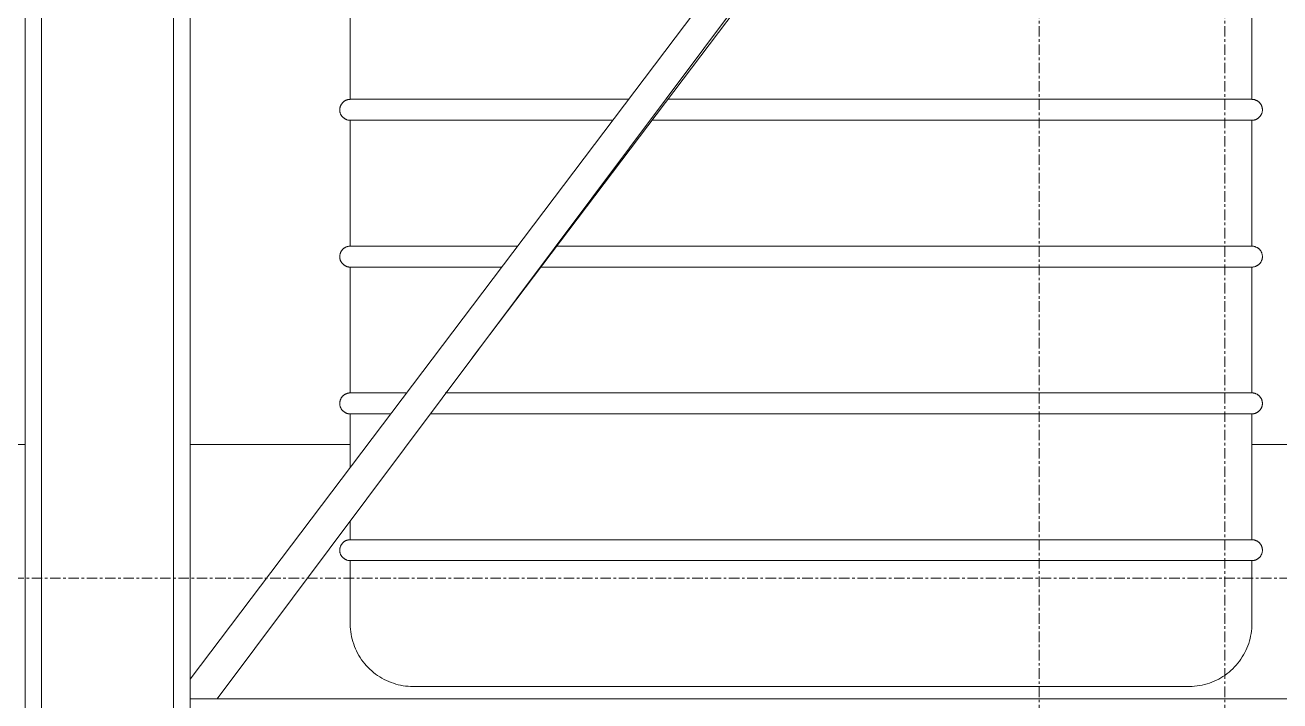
# Model space of a CAD drawing. Header units: inches. Extents: x 22 to 382261, y 22 to 371281.
# Drawn here: x 220636 to 222156, y 143557 to 144375 of the extents above; entities that cross this region are included whole.
import ezdxf

# ---------------------------------------------------------------- set-up
doc = ezdxf.new("R2010")
doc.units = ezdxf.units.IN
doc.header["$MEASUREMENT"] = 0
doc.linetypes.add('Grid Line 1_2_', pattern=[22.225, 12.7, -3.175, 3.175, -3.175])
for name, color, linetype, lineweight in [('A-FLOR-LEVL', 51, 'Continuous', 9), ('A-ROOF', 132, 'Continuous', 9), ('P-PIPE', 3, 'Continuous', 9), ('S-GRID', 1, 'Continuous', 9)]:
    doc.layers.add(name, color=color, linetype=linetype, lineweight=lineweight)

# ---------------------------------------------------------------- blocks, each defined once
blk = doc.blocks.new('Roofs 1 - Roofs 1-397225-Right Side Elevation')
at = {"layer": 'A-ROOF'}
for p, q in [((112.8, 3612.1), (-14665.4, 3612.1)), ((506.7, 3612.1), (312.8, 3612.1)), ((1666.7, 3612.1), (1598.9, 3612.1))]:
    blk.add_line(p, q, dxfattribs=at)
blk = doc.blocks.new('96M_High_Galvanize_Water_Tank_Frame_22788 - 96M_High_Galvanize_Water_Tank_Frame_22788-498790-Right Side Elevation')
at = {"layer": 'P-PIPE'}
for p, q in [((112.8, 265), (112.8, 6720)), ((132.8, 265), (132.8, 6720)), ((292.8, 265), (292.8, 6720)), ((312.8, 265), (312.8, 6720)), ((2799.5, 6615), (312.8, 3327.9)), ((345.7, 3303.9), (2812.8, 6602.7)), ((654.6, 3716.8), (2812.8, 6569.9)), ((506.7, 4182.5), (506.7, 4030.1)), ((1598.9, 4030.1), (1598.9, 4182.5)), ((843.8, 4030.1), (506.7, 4030.1)), ((1598.9, 4030.1), (891.1, 4030.1)), ((506.7, 4004.7), (506.7, 3852.3)), ((824.2, 4004.7), (506.7, 4004.7)), ((1598.9, 4004.7), (872, 4004.7)), ((1598.9, 3852.3), (1598.9, 4004.7)), ((709.4, 3852.3), (506.7, 3852.3)), ((1598.9, 3852.3), (756.3, 3852.3)), ((506.7, 3826.9), (506.7, 3674.5)), ((689.4, 3826.9), (506.7, 3826.9)), ((1598.9, 3826.9), (737, 3826.9)), ((1598.9, 3674.5), (1598.9, 3826.9)), ((573.8, 3674.5), (506.7, 3674.5)), ((1598.9, 3674.5), (621.7, 3674.5)), ((506.7, 3649.1), (506.7, 3584.2)), ((555, 3649.1), (506.7, 3649.1)), ((1598.9, 3649.1), (603.7, 3649.1)), ((1598.9, 3496.7), (1598.9, 3649.1)), ((506.7, 3519.2), (506.7, 3496.7)), ((1598.9, 3496.7), (506.7, 3496.7)), ((506.7, 3471.3), (506.7, 3395.1)), ((1598.9, 3471.3), (506.7, 3471.3)), ((1598.9, 3395.1), (1598.9, 3471.3)), ((312.8, 3303.9), (345.7, 3303.9)), ((2812.8, 3303.9), (345.7, 3303.9)), ((2812.8, 3303.9), (345.7, 3303.9))]:
    blk.add_line(p, q, dxfattribs=at)
at = {"layer": 'P-PIPE', "flags": 128}
for points in [[(506.7, 4004.7), (506.2, 4004.7), (505.7, 4004.7), (505.2, 4004.7), (504.7, 4004.8), (504.2, 4004.9), (503.7, 4005), (503.2, 4005.1), (502.7, 4005.3), (502.3, 4005.5), (501.8, 4005.7), (501.3, 4005.9), (500.9, 4006.1), (500.4, 4006.3), (500, 4006.6), (499.6, 4006.9), (499.2, 4007.2), (498.8, 4007.5), (498.4, 4007.8), (498, 4008.1), (497.6, 4008.5), (497.3, 4008.9), (497, 4009.3), (496.6, 4009.7), (496.3, 4010.1), (496.1, 4010.5), (495.8, 4010.9), (495.5, 4011.4), (495.3, 4011.8), (495.1, 4012.3), (494.9, 4012.7), (494.7, 4013.2), (494.6, 4013.7), (494.4, 4014.2), (494.3, 4014.7), (494.2, 4015.2), (494.1, 4015.7), (494.1, 4016.2), (494.1, 4016.7), (494, 4017.2), (494, 4017.7), (494.1, 4018.2), (494.1, 4018.7), (494.2, 4019.2), (494.3, 4019.7), (494.4, 4020.2), (494.5, 4020.7), (494.6, 4021.2), (494.8, 4021.7), (495, 4022.2), (495.2, 4022.6), (495.4, 4023.1), (495.6, 4023.5), (495.9, 4024), (496.2, 4024.4), (496.5, 4024.8), (496.8, 4025.2), (497.1, 4025.6), (497.4, 4026), (497.8, 4026.4), (498.2, 4026.7), (498.5, 4027.1), (498.9, 4027.4), (499.3, 4027.7), (499.8, 4028), (500.2, 4028.2), (500.6, 4028.5), (501.1, 4028.7), (501.5, 4028.9), (502, 4029.1), (502.5, 4029.3), (503, 4029.5), (503.5, 4029.6), (503.9, 4029.7), (504.4, 4029.8), (504.9, 4029.9), (505.5, 4030), (506, 4030), (506.5, 4030), (506.7, 4030.1)], [(506.7, 4030.1), (507.2, 4030.1), (508.5, 4030.1), (510.7, 4030.1)], [(844, 4030.1), (825.6, 4030.1), (805.9, 4030.1), (786.6, 4030.1), (767.8, 4030.1), (749.4, 4030.1), (731.5, 4030.1), (714.1, 4030.1), (697.2, 4030.1), (680.9, 4030.1), (665.2, 4030.1), (650.1, 4030.1), (635.7, 4030.1), (622, 4030.1), (608.9, 4030.1), (596.5, 4030.1), (584.9, 4030.1), (574, 4030.1), (563.9, 4030.1), (554.6, 4030.1), (546, 4030.1), (538.3, 4030.1), (531.4, 4030.1), (525.3, 4030.1), (520.1, 4030.1), (515.7, 4030.1), (512.2, 4030.1), (509.6, 4030.1), (507.8, 4030.1), (506.9, 4030.1), (506.7, 4030.1)], [(1598.9, 4030.1), (1598.5, 4030.1), (1597.2, 4030.1), (1595, 4030.1), (1592, 4030.1), (1588.1, 4030.1), (1583.3, 4030.1), (1577.7, 4030.1), (1571.2, 4030.1), (1563.9, 4030.1), (1555.8, 4030.1), (1546.9, 4030.1), (1537.2, 4030.1), (1526.8, 4030.1), (1515.5, 4030.1), (1503.6, 4030.1), (1490.9, 4030.1), (1477.5, 4030.1), (1463.4, 4030.1), (1448.7, 4030.1), (1433.3, 4030.1), (1417.3, 4030.1), (1400.8, 4030.1), (1383.7, 4030.1), (1366, 4030.1), (1347.9, 4030.1), (1329.3, 4030.1), (1310.2, 4030.1), (1290.8, 4030.1), (1270.9, 4030.1), (1250.7, 4030.1), (1230.2, 4030.1), (1209.4, 4030.1), (1188.4, 4030.1), (1167.1, 4030.1), (1145.7, 4030.1), (1124.1, 4030.1), (1102.4, 4030.1), (1080.6, 4030.1), (1058.7, 4030.1), (1036.9, 4030.1), (1015.1, 4030.1), (993.3, 4030.1), (971.7, 4030.1), (950.1, 4030.1), (928.8, 4030.1), (907.6, 4030.1), (891.5, 4030.1)], [(1593.5, 4030.1), (1596.1, 4030.1), (1597.9, 4030.1), (1598.8, 4030.1), (1598.9, 4030.1)], [(1598.9, 4030.1), (1599.4, 4030), (1600, 4030), (1600.5, 4030), (1601, 4029.9), (1601.5, 4029.8), (1602, 4029.7), (1602.4, 4029.6), (1602.9, 4029.4), (1603.4, 4029.2), (1603.9, 4029), (1604.3, 4028.8), (1604.8, 4028.6), (1605.2, 4028.4), (1605.7, 4028.1), (1606.1, 4027.8), (1606.5, 4027.5), (1606.9, 4027.2), (1607.3, 4026.9), (1607.7, 4026.6), (1608, 4026.2), (1608.4, 4025.8), (1608.7, 4025.4), (1609, 4025), (1609.3, 4024.6), (1609.6, 4024.2), (1609.9, 4023.8), (1610.1, 4023.3), (1610.4, 4022.9), (1610.6, 4022.4), (1610.8, 4022), (1610.9, 4021.5), (1611.1, 4021), (1611.2, 4020.5), (1611.4, 4020), (1611.5, 4019.5), (1611.5, 4019), (1611.6, 4018.5), (1611.6, 4018), (1611.6, 4017.5), (1611.6, 4017), (1611.6, 4016.5), (1611.6, 4016), (1611.5, 4015.5), (1611.4, 4015), (1611.3, 4014.5), (1611.2, 4014), (1611, 4013.5), (1610.9, 4013), (1610.7, 4012.5), (1610.5, 4012.1), (1610.3, 4011.6), (1610, 4011.2), (1609.8, 4010.7), (1609.5, 4010.3), (1609.2, 4009.9), (1608.9, 4009.5), (1608.6, 4009.1), (1608.2, 4008.7), (1607.9, 4008.3), (1607.5, 4008), (1607.1, 4007.6), (1606.7, 4007.3), (1606.3, 4007), (1605.9, 4006.7), (1605.5, 4006.5), (1605, 4006.2), (1604.6, 4006), (1604.1, 4005.8), (1603.7, 4005.6), (1603.2, 4005.4), (1602.7, 4005.2), (1602.2, 4005.1), (1601.7, 4005), (1601.2, 4004.9), (1600.7, 4004.8), (1600.2, 4004.7), (1599.7, 4004.7), (1599.2, 4004.7), (1598.9, 4004.7)], [(512.2, 4004.7), (509.6, 4004.7), (507.8, 4004.7), (506.9, 4004.7), (506.7, 4004.7)], [(506.7, 4004.7), (507.2, 4004.7), (508.5, 4004.7), (510.7, 4004.7), (513.7, 4004.7), (517.6, 4004.7), (522.4, 4004.7), (528, 4004.7), (534.5, 4004.7), (541.7, 4004.7), (549.8, 4004.7), (558.8, 4004.7), (568.5, 4004.7), (578.9, 4004.7), (590.2, 4004.7), (602.1, 4004.7), (614.8, 4004.7), (628.2, 4004.7), (642.3, 4004.7), (657, 4004.7), (672.4, 4004.7), (688.3, 4004.7), (704.9, 4004.7), (722, 4004.7), (739.6, 4004.7), (757.8, 4004.7), (776.4, 4004.7), (795.4, 4004.7), (814.9, 4004.7), (824.8, 4004.7)], [(872.3, 4004.7), (875.5, 4004.7), (896.3, 4004.7), (917.3, 4004.7), (938.6, 4004.7), (960, 4004.7), (981.6, 4004.7), (1003.3, 4004.7), (1025.1, 4004.7), (1046.9, 4004.7), (1068.8, 4004.7), (1090.6, 4004.7), (1112.4, 4004.7), (1134, 4004.7), (1155.5, 4004.7), (1176.9, 4004.7), (1198.1, 4004.7), (1219, 4004.7), (1239.7, 4004.7), (1260.1, 4004.7), (1280.1, 4004.7), (1299.8, 4004.7), (1319.1, 4004.7), (1337.9, 4004.7), (1356.3, 4004.7), (1374.2, 4004.7), (1391.6, 4004.7), (1408.5, 4004.7), (1424.8, 4004.7), (1440.5, 4004.7), (1455.5, 4004.7), (1470, 4004.7), (1483.7, 4004.7), (1496.8, 4004.7), (1509.2, 4004.7), (1520.8, 4004.7), (1531.7, 4004.7), (1541.8, 4004.7), (1551.1, 4004.7), (1559.7, 4004.7), (1567.4, 4004.7), (1574.3, 4004.7), (1580.4, 4004.7), (1585.6, 4004.7), (1590, 4004.7), (1593.5, 4004.7), (1596.1, 4004.7), (1597.9, 4004.7), (1598.8, 4004.7), (1598.9, 4004.7)], [(1598.9, 4004.7), (1598.5, 4004.7), (1597.2, 4004.7), (1595, 4004.7), (1592.8, 4004.7)], [(506.7, 3826.9), (506.2, 3826.9), (505.7, 3826.9), (505.2, 3826.9), (504.7, 3827), (504.2, 3827.1), (503.7, 3827.2), (503.2, 3827.3), (502.7, 3827.5), (502.3, 3827.7), (501.8, 3827.9), (501.3, 3828.1), (500.9, 3828.3), (500.4, 3828.5), (500, 3828.8), (499.6, 3829.1), (499.2, 3829.4), (498.8, 3829.7), (498.4, 3830), (498, 3830.3), (497.6, 3830.7), (497.3, 3831.1), (497, 3831.5), (496.6, 3831.9), (496.3, 3832.3), (496.1, 3832.7), (495.8, 3833.1), (495.5, 3833.6), (495.3, 3834), (495.1, 3834.5), (494.9, 3834.9), (494.7, 3835.4), (494.6, 3835.9), (494.4, 3836.4), (494.3, 3836.9), (494.2, 3837.4), (494.1, 3837.9), (494.1, 3838.4), (494.1, 3838.9), (494, 3839.4), (494, 3839.9), (494.1, 3840.4), (494.1, 3840.9), (494.2, 3841.4), (494.3, 3841.9), (494.4, 3842.4), (494.5, 3842.9), (494.6, 3843.4), (494.8, 3843.9), (495, 3844.4), (495.2, 3844.8), (495.4, 3845.3), (495.6, 3845.7), (495.9, 3846.2), (496.2, 3846.6), (496.5, 3847), (496.8, 3847.4), (497.1, 3847.8), (497.4, 3848.2), (497.8, 3848.6), (498.2, 3848.9), (498.5, 3849.3), (498.9, 3849.6), (499.3, 3849.9), (499.8, 3850.2), (500.2, 3850.4), (500.6, 3850.7), (501.1, 3850.9), (501.5, 3851.1), (502, 3851.3), (502.5, 3851.5), (503, 3851.7), (503.5, 3851.8), (503.9, 3851.9), (504.4, 3852), (504.9, 3852.1), (505.5, 3852.2), (506, 3852.2), (506.5, 3852.2), (506.7, 3852.3)], [(506.7, 3852.3), (507.2, 3852.3), (508.5, 3852.3), (510.7, 3852.3)], [(709.5, 3852.3), (697.2, 3852.3), (680.9, 3852.3), (665.2, 3852.3), (650.1, 3852.3), (635.7, 3852.3), (622, 3852.3), (608.9, 3852.3), (596.5, 3852.3), (584.9, 3852.3), (574, 3852.3), (563.9, 3852.3), (554.6, 3852.3), (546, 3852.3), (538.3, 3852.3), (531.4, 3852.3), (525.3, 3852.3), (520.1, 3852.3), (515.7, 3852.3), (512.2, 3852.3), (509.6, 3852.3), (507.8, 3852.3), (506.9, 3852.3), (506.7, 3852.3)], [(1598.9, 3852.3), (1598.5, 3852.3), (1597.2, 3852.3), (1595, 3852.3), (1592, 3852.3), (1588.1, 3852.3), (1583.3, 3852.3), (1577.7, 3852.3), (1571.2, 3852.3), (1563.9, 3852.3), (1555.8, 3852.3), (1546.9, 3852.3), (1537.2, 3852.3), (1526.8, 3852.3), (1515.5, 3852.3), (1503.6, 3852.3), (1490.9, 3852.3), (1477.5, 3852.3), (1463.4, 3852.3), (1448.7, 3852.3), (1433.3, 3852.3), (1417.3, 3852.3), (1400.8, 3852.3), (1383.7, 3852.3), (1366, 3852.3), (1347.9, 3852.3), (1329.3, 3852.3), (1310.2, 3852.3), (1290.8, 3852.3), (1270.9, 3852.3), (1250.7, 3852.3), (1230.2, 3852.3), (1209.4, 3852.3), (1188.4, 3852.3), (1167.1, 3852.3), (1145.7, 3852.3), (1124.1, 3852.3), (1102.4, 3852.3), (1080.6, 3852.3), (1058.7, 3852.3), (1036.9, 3852.3), (1015.1, 3852.3), (993.3, 3852.3), (971.7, 3852.3), (950.1, 3852.3), (928.8, 3852.3), (907.6, 3852.3), (886.7, 3852.3), (866, 3852.3), (845.6, 3852.3), (825.6, 3852.3), (805.9, 3852.3), (786.6, 3852.3), (767.8, 3852.3), (757, 3852.3)], [(1593.5, 3852.3), (1596.1, 3852.3), (1597.9, 3852.3), (1598.8, 3852.3), (1598.9, 3852.3)], [(1598.9, 3852.3), (1599.4, 3852.2), (1600, 3852.2), (1600.5, 3852.2), (1601, 3852.1), (1601.5, 3852), (1602, 3851.9), (1602.4, 3851.8), (1602.9, 3851.6), (1603.4, 3851.4), (1603.9, 3851.2), (1604.3, 3851), (1604.8, 3850.8), (1605.2, 3850.6), (1605.7, 3850.3), (1606.1, 3850), (1606.5, 3849.7), (1606.9, 3849.4), (1607.3, 3849.1), (1607.7, 3848.8), (1608, 3848.4), (1608.4, 3848), (1608.7, 3847.6), (1609, 3847.2), (1609.3, 3846.8), (1609.6, 3846.4), (1609.9, 3846), (1610.1, 3845.5), (1610.4, 3845.1), (1610.6, 3844.6), (1610.8, 3844.2), (1610.9, 3843.7), (1611.1, 3843.2), (1611.2, 3842.7), (1611.4, 3842.2), (1611.5, 3841.7), (1611.5, 3841.2), (1611.6, 3840.7), (1611.6, 3840.2), (1611.6, 3839.7), (1611.6, 3839.2), (1611.6, 3838.7), (1611.6, 3838.2), (1611.5, 3837.7), (1611.4, 3837.2), (1611.3, 3836.7), (1611.2, 3836.2), (1611, 3835.7), (1610.9, 3835.2), (1610.7, 3834.7), (1610.5, 3834.3), (1610.3, 3833.8), (1610, 3833.4), (1609.8, 3832.9), (1609.5, 3832.5), (1609.2, 3832.1), (1608.9, 3831.7), (1608.6, 3831.3), (1608.2, 3830.9), (1607.9, 3830.5), (1607.5, 3830.2), (1607.1, 3829.8), (1606.7, 3829.5), (1606.3, 3829.2), (1605.9, 3828.9), (1605.5, 3828.7), (1605, 3828.4), (1604.6, 3828.2), (1604.1, 3828), (1603.7, 3827.8), (1603.2, 3827.6), (1602.7, 3827.4), (1602.2, 3827.3), (1601.7, 3827.2), (1601.2, 3827.1), (1600.7, 3827), (1600.2, 3826.9), (1599.7, 3826.9), (1599.2, 3826.9), (1598.9, 3826.9)], [(512.2, 3826.9), (509.6, 3826.9), (507.8, 3826.9), (506.9, 3826.9), (506.7, 3826.9)], [(506.7, 3826.9), (507.2, 3826.9), (508.5, 3826.9), (510.7, 3826.9), (513.7, 3826.9), (517.6, 3826.9), (522.4, 3826.9), (528, 3826.9), (534.5, 3826.9), (541.7, 3826.9), (549.8, 3826.9), (558.8, 3826.9), (568.5, 3826.9), (578.9, 3826.9), (590.2, 3826.9), (602.1, 3826.9), (614.8, 3826.9), (628.2, 3826.9), (642.3, 3826.9), (657, 3826.9), (672.4, 3826.9), (688.3, 3826.9), (690.3, 3826.9)], [(737.8, 3826.9), (739.6, 3826.9), (757.8, 3826.9), (776.4, 3826.9), (795.4, 3826.9), (814.9, 3826.9), (834.8, 3826.9), (855, 3826.9), (875.5, 3826.9), (896.3, 3826.9), (917.3, 3826.9), (938.6, 3826.9), (960, 3826.9), (981.6, 3826.9), (1003.3, 3826.9), (1025.1, 3826.9), (1046.9, 3826.9), (1068.8, 3826.9), (1090.6, 3826.9), (1112.4, 3826.9), (1134, 3826.9), (1155.5, 3826.9), (1176.9, 3826.9), (1198.1, 3826.9), (1219, 3826.9), (1239.7, 3826.9), (1260.1, 3826.9), (1280.1, 3826.9), (1299.8, 3826.9), (1319.1, 3826.9), (1337.9, 3826.9), (1356.3, 3826.9), (1374.2, 3826.9), (1391.6, 3826.9), (1408.5, 3826.9), (1424.8, 3826.9), (1440.5, 3826.9), (1455.5, 3826.9), (1470, 3826.9), (1483.7, 3826.9), (1496.8, 3826.9), (1509.2, 3826.9), (1520.8, 3826.9), (1531.7, 3826.9), (1541.8, 3826.9), (1551.1, 3826.9), (1559.7, 3826.9), (1567.4, 3826.9), (1574.3, 3826.9), (1580.4, 3826.9), (1585.6, 3826.9), (1590, 3826.9), (1593.5, 3826.9), (1596.1, 3826.9), (1597.9, 3826.9), (1598.8, 3826.9), (1598.9, 3826.9)], [(1598.9, 3826.9), (1598.5, 3826.9), (1597.2, 3826.9), (1595, 3826.9), (1592.8, 3826.9)], [(506.7, 3649.1), (506.2, 3649.1), (505.7, 3649.1), (505.2, 3649.1), (504.7, 3649.2), (504.2, 3649.3), (503.7, 3649.4), (503.2, 3649.5), (502.7, 3649.7), (502.3, 3649.9), (501.8, 3650.1), (501.3, 3650.3), (500.9, 3650.5), (500.4, 3650.7), (500, 3651), (499.6, 3651.3), (499.2, 3651.6), (498.8, 3651.9), (498.4, 3652.2), (498, 3652.5), (497.6, 3652.9), (497.3, 3653.3), (497, 3653.7), (496.6, 3654.1), (496.3, 3654.5), (496.1, 3654.9), (495.8, 3655.3), (495.5, 3655.8), (495.3, 3656.2), (495.1, 3656.7), (494.9, 3657.1), (494.7, 3657.6), (494.6, 3658.1), (494.4, 3658.6), (494.3, 3659.1), (494.2, 3659.6), (494.1, 3660.1), (494.1, 3660.6), (494.1, 3661.1), (494, 3661.6), (494, 3662.1), (494.1, 3662.6), (494.1, 3663.1), (494.2, 3663.6), (494.3, 3664.1), (494.4, 3664.6), (494.5, 3665.1), (494.6, 3665.6), (494.8, 3666.1), (495, 3666.6), (495.2, 3667), (495.4, 3667.5), (495.6, 3667.9), (495.9, 3668.4), (496.2, 3668.8), (496.5, 3669.2), (496.8, 3669.6), (497.1, 3670), (497.4, 3670.4), (497.8, 3670.8), (498.2, 3671.1), (498.5, 3671.5), (498.9, 3671.8), (499.3, 3672.1), (499.8, 3672.4), (500.2, 3672.6), (500.6, 3672.9), (501.1, 3673.1), (501.5, 3673.3), (502, 3673.5), (502.5, 3673.7), (503, 3673.9), (503.5, 3674), (503.9, 3674.1), (504.4, 3674.2), (504.9, 3674.3), (505.5, 3674.4), (506, 3674.4), (506.5, 3674.4), (506.7, 3674.5)], [(506.7, 3674.5), (507.2, 3674.5), (508.5, 3674.5), (510.7, 3674.5)], [(574, 3674.5), (563.9, 3674.5), (554.6, 3674.5), (546, 3674.5), (538.3, 3674.5), (531.4, 3674.5), (525.3, 3674.5), (520.1, 3674.5), (515.7, 3674.5), (512.2, 3674.5), (509.6, 3674.5), (507.8, 3674.5), (506.9, 3674.5), (506.7, 3674.5)], [(1598.9, 3674.5), (1598.5, 3674.5), (1597.2, 3674.5), (1595, 3674.5), (1592, 3674.5), (1588.1, 3674.5), (1583.3, 3674.5), (1577.7, 3674.5), (1571.2, 3674.5), (1563.9, 3674.5), (1555.8, 3674.5), (1546.9, 3674.5), (1537.2, 3674.5), (1526.8, 3674.5), (1515.5, 3674.5), (1503.6, 3674.5), (1490.9, 3674.5), (1477.5, 3674.5), (1463.4, 3674.5), (1448.7, 3674.5), (1433.3, 3674.5), (1417.3, 3674.5), (1400.8, 3674.5), (1383.7, 3674.5), (1366, 3674.5), (1347.9, 3674.5), (1329.3, 3674.5), (1310.2, 3674.5), (1290.8, 3674.5), (1270.9, 3674.5), (1250.7, 3674.5), (1230.2, 3674.5), (1209.4, 3674.5), (1188.4, 3674.5), (1167.1, 3674.5), (1145.7, 3674.5), (1124.1, 3674.5), (1102.4, 3674.5), (1080.6, 3674.5), (1058.7, 3674.5), (1036.9, 3674.5), (1015.1, 3674.5), (993.3, 3674.5), (971.7, 3674.5), (950.1, 3674.5), (928.8, 3674.5), (907.6, 3674.5), (886.7, 3674.5), (866, 3674.5), (845.6, 3674.5), (825.6, 3674.5), (805.9, 3674.5), (786.6, 3674.5), (767.8, 3674.5), (749.4, 3674.5), (731.5, 3674.5), (714.1, 3674.5), (697.2, 3674.5), (680.9, 3674.5), (665.2, 3674.5), (650.1, 3674.5), (635.7, 3674.5), (622.9, 3674.5)], [(1593.5, 3674.5), (1596.1, 3674.5), (1597.9, 3674.5), (1598.8, 3674.5), (1598.9, 3674.5)], [(1598.9, 3674.5), (1599.4, 3674.4), (1600, 3674.4), (1600.5, 3674.4), (1601, 3674.3), (1601.5, 3674.2), (1602, 3674.1), (1602.4, 3674), (1602.9, 3673.8), (1603.4, 3673.6), (1603.9, 3673.4), (1604.3, 3673.2), (1604.8, 3673), (1605.2, 3672.8), (1605.7, 3672.5), (1606.1, 3672.2), (1606.5, 3671.9), (1606.9, 3671.6), (1607.3, 3671.3), (1607.7, 3671), (1608, 3670.6), (1608.4, 3670.2), (1608.7, 3669.8), (1609, 3669.4), (1609.3, 3669), (1609.6, 3668.6), (1609.9, 3668.2), (1610.1, 3667.7), (1610.4, 3667.3), (1610.6, 3666.8), (1610.8, 3666.4), (1610.9, 3665.9), (1611.1, 3665.4), (1611.2, 3664.9), (1611.4, 3664.4), (1611.5, 3663.9), (1611.5, 3663.4), (1611.6, 3662.9), (1611.6, 3662.4), (1611.6, 3661.9), (1611.6, 3661.4), (1611.6, 3660.9), (1611.6, 3660.4), (1611.5, 3659.9), (1611.4, 3659.4), (1611.3, 3658.9), (1611.2, 3658.4), (1611, 3657.9), (1610.9, 3657.4), (1610.7, 3656.9), (1610.5, 3656.5), (1610.3, 3656), (1610, 3655.6), (1609.8, 3655.1), (1609.5, 3654.7), (1609.2, 3654.3), (1608.9, 3653.9), (1608.6, 3653.5), (1608.2, 3653.1), (1607.9, 3652.7), (1607.5, 3652.4), (1607.1, 3652), (1606.7, 3651.7), (1606.3, 3651.4), (1605.9, 3651.1), (1605.5, 3650.9), (1605, 3650.6), (1604.6, 3650.4), (1604.1, 3650.2), (1603.7, 3650), (1603.2, 3649.8), (1602.7, 3649.6), (1602.2, 3649.5), (1601.7, 3649.4), (1601.2, 3649.3), (1600.7, 3649.2), (1600.2, 3649.1), (1599.7, 3649.1), (1599.2, 3649.1), (1598.9, 3649.1)], [(512.2, 3649.1), (509.6, 3649.1), (507.8, 3649.1), (506.9, 3649.1), (506.7, 3649.1)], [(506.7, 3649.1), (507.2, 3649.1), (508.5, 3649.1), (510.7, 3649.1), (513.7, 3649.1), (517.6, 3649.1), (522.4, 3649.1), (528, 3649.1), (534.5, 3649.1), (541.7, 3649.1), (549.8, 3649.1), (555.8, 3649.1)], [(603.9, 3649.1), (614.8, 3649.1), (628.2, 3649.1), (642.3, 3649.1), (657, 3649.1), (672.4, 3649.1), (688.3, 3649.1), (704.9, 3649.1), (722, 3649.1), (739.6, 3649.1), (757.8, 3649.1), (776.4, 3649.1), (795.4, 3649.1), (814.9, 3649.1), (834.8, 3649.1), (855, 3649.1), (875.5, 3649.1), (896.3, 3649.1), (917.3, 3649.1), (938.6, 3649.1), (960, 3649.1), (981.6, 3649.1), (1003.3, 3649.1), (1025.1, 3649.1), (1046.9, 3649.1), (1068.8, 3649.1), (1090.6, 3649.1), (1112.4, 3649.1), (1134, 3649.1), (1155.5, 3649.1), (1176.9, 3649.1), (1198.1, 3649.1), (1219, 3649.1), (1239.7, 3649.1), (1260.1, 3649.1), (1280.1, 3649.1), (1299.8, 3649.1), (1319.1, 3649.1), (1337.9, 3649.1), (1356.3, 3649.1), (1374.2, 3649.1), (1391.6, 3649.1), (1408.5, 3649.1), (1424.8, 3649.1), (1440.5, 3649.1), (1455.5, 3649.1), (1470, 3649.1), (1483.7, 3649.1), (1496.8, 3649.1), (1509.2, 3649.1), (1520.8, 3649.1), (1531.7, 3649.1), (1541.8, 3649.1), (1551.1, 3649.1), (1559.7, 3649.1), (1567.4, 3649.1), (1574.3, 3649.1), (1580.4, 3649.1), (1585.6, 3649.1), (1590, 3649.1), (1593.5, 3649.1), (1596.1, 3649.1), (1597.9, 3649.1), (1598.8, 3649.1), (1598.9, 3649.1)], [(1598.9, 3649.1), (1598.5, 3649.1), (1597.2, 3649.1), (1595, 3649.1), (1592.8, 3649.1)], [(506.7, 3471.3), (506.2, 3471.3), (505.7, 3471.3), (505.2, 3471.3), (504.7, 3471.4), (504.2, 3471.5), (503.7, 3471.6), (503.2, 3471.7), (502.7, 3471.9), (502.3, 3472.1), (501.8, 3472.3), (501.3, 3472.5), (500.9, 3472.7), (500.4, 3472.9), (500, 3473.2), (499.6, 3473.5), (499.2, 3473.8), (498.8, 3474.1), (498.4, 3474.4), (498, 3474.7), (497.6, 3475.1), (497.3, 3475.5), (497, 3475.9), (496.6, 3476.3), (496.3, 3476.7), (496.1, 3477.1), (495.8, 3477.5), (495.5, 3478), (495.3, 3478.4), (495.1, 3478.9), (494.9, 3479.3), (494.7, 3479.8), (494.6, 3480.3), (494.4, 3480.8), (494.3, 3481.3), (494.2, 3481.8), (494.1, 3482.3), (494.1, 3482.8), (494.1, 3483.3), (494, 3483.8), (494, 3484.3), (494.1, 3484.8), (494.1, 3485.3), (494.2, 3485.8), (494.3, 3486.3), (494.4, 3486.8), (494.5, 3487.3), (494.6, 3487.8), (494.8, 3488.3), (495, 3488.8), (495.2, 3489.2), (495.4, 3489.7), (495.6, 3490.1), (495.9, 3490.6), (496.2, 3491), (496.5, 3491.4), (496.8, 3491.8), (497.1, 3492.2), (497.4, 3492.6), (497.8, 3493), (498.2, 3493.3), (498.5, 3493.7), (498.9, 3494), (499.3, 3494.3), (499.8, 3494.6), (500.2, 3494.8), (500.6, 3495.1), (501.1, 3495.3), (501.5, 3495.5), (502, 3495.7), (502.5, 3495.9), (503, 3496.1), (503.5, 3496.2), (503.9, 3496.3), (504.4, 3496.4), (504.9, 3496.5), (505.5, 3496.6), (506, 3496.6), (506.5, 3496.6), (506.7, 3496.7)], [(506.7, 3496.7), (507.2, 3496.7), (508.5, 3496.7), (510.7, 3496.7)], [(1598.9, 3496.7), (1598.5, 3496.7), (1597.2, 3496.7), (1595, 3496.7), (1592, 3496.7), (1588.1, 3496.7), (1583.3, 3496.7), (1577.7, 3496.7), (1571.2, 3496.7), (1563.9, 3496.7), (1555.8, 3496.7), (1546.9, 3496.7), (1537.2, 3496.7), (1526.8, 3496.7), (1515.5, 3496.7), (1503.6, 3496.7), (1490.9, 3496.7), (1477.5, 3496.7), (1463.4, 3496.7), (1448.7, 3496.7), (1433.3, 3496.7), (1417.3, 3496.7), (1400.8, 3496.7), (1383.7, 3496.7), (1366, 3496.7), (1347.9, 3496.7), (1329.3, 3496.7), (1310.2, 3496.7), (1290.8, 3496.7), (1270.9, 3496.7), (1250.7, 3496.7), (1230.2, 3496.7), (1209.4, 3496.7), (1188.4, 3496.7), (1167.1, 3496.7), (1145.7, 3496.7), (1124.1, 3496.7), (1102.4, 3496.7), (1080.6, 3496.7), (1058.7, 3496.7), (1036.9, 3496.7), (1015.1, 3496.7), (993.3, 3496.7), (971.7, 3496.7), (950.1, 3496.7), (928.8, 3496.7), (907.6, 3496.7), (886.7, 3496.7), (866, 3496.7), (845.6, 3496.7), (825.6, 3496.7), (805.9, 3496.7), (786.6, 3496.7), (767.8, 3496.7), (749.4, 3496.7), (731.5, 3496.7), (714.1, 3496.7), (697.2, 3496.7), (680.9, 3496.7), (665.2, 3496.7), (650.1, 3496.7), (635.7, 3496.7), (622, 3496.7), (608.9, 3496.7), (596.5, 3496.7), (584.9, 3496.7), (574, 3496.7), (563.9, 3496.7), (554.6, 3496.7), (546, 3496.7), (538.3, 3496.7), (531.4, 3496.7), (525.3, 3496.7), (520.1, 3496.7), (515.7, 3496.7), (512.2, 3496.7), (509.6, 3496.7), (507.8, 3496.7), (506.9, 3496.7), (506.7, 3496.7)], [(1593.5, 3496.7), (1596.1, 3496.7), (1597.9, 3496.7), (1598.8, 3496.7), (1598.9, 3496.7)], [(1598.9, 3496.7), (1599.4, 3496.6), (1600, 3496.6), (1600.5, 3496.6), (1601, 3496.5), (1601.5, 3496.4), (1602, 3496.3), (1602.4, 3496.2), (1602.9, 3496), (1603.4, 3495.8), (1603.9, 3495.6), (1604.3, 3495.4), (1604.8, 3495.2), (1605.2, 3495), (1605.7, 3494.7), (1606.1, 3494.4), (1606.5, 3494.1), (1606.9, 3493.8), (1607.3, 3493.5), (1607.7, 3493.2), (1608, 3492.8), (1608.4, 3492.4), (1608.7, 3492), (1609, 3491.6), (1609.3, 3491.2), (1609.6, 3490.8), (1609.9, 3490.4), (1610.1, 3489.9), (1610.4, 3489.5), (1610.6, 3489), (1610.8, 3488.6), (1610.9, 3488.1), (1611.1, 3487.6), (1611.2, 3487.1), (1611.4, 3486.6), (1611.5, 3486.1), (1611.5, 3485.6), (1611.6, 3485.1), (1611.6, 3484.6), (1611.6, 3484.1), (1611.6, 3483.6), (1611.6, 3483.1), (1611.6, 3482.6), (1611.5, 3482.1), (1611.4, 3481.6), (1611.3, 3481.1), (1611.2, 3480.6), (1611, 3480.1), (1610.9, 3479.6), (1610.7, 3479.1), (1610.5, 3478.7), (1610.3, 3478.2), (1610, 3477.8), (1609.8, 3477.3), (1609.5, 3476.9), (1609.2, 3476.5), (1608.9, 3476.1), (1608.6, 3475.7), (1608.2, 3475.3), (1607.9, 3474.9), (1607.5, 3474.6), (1607.1, 3474.2), (1606.7, 3473.9), (1606.3, 3473.6), (1605.9, 3473.3), (1605.5, 3473.1), (1605, 3472.8), (1604.6, 3472.6), (1604.1, 3472.4), (1603.7, 3472.2), (1603.2, 3472), (1602.7, 3471.8), (1602.2, 3471.7), (1601.7, 3471.6), (1601.2, 3471.5), (1600.7, 3471.4), (1600.2, 3471.3), (1599.7, 3471.3), (1599.2, 3471.3), (1598.9, 3471.3)], [(512.2, 3471.3), (509.6, 3471.3), (507.8, 3471.3), (506.9, 3471.3), (506.7, 3471.3)], [(506.7, 3471.3), (507.2, 3471.3), (508.5, 3471.3), (510.7, 3471.3), (513.7, 3471.3), (517.6, 3471.3), (522.4, 3471.3), (528, 3471.3), (534.5, 3471.3), (541.7, 3471.3), (549.8, 3471.3), (558.8, 3471.3), (568.5, 3471.3), (578.9, 3471.3), (590.2, 3471.3), (602.1, 3471.3), (614.8, 3471.3), (628.2, 3471.3), (642.3, 3471.3), (657, 3471.3), (672.4, 3471.3), (688.3, 3471.3), (704.9, 3471.3), (722, 3471.3), (739.6, 3471.3), (757.8, 3471.3), (776.4, 3471.3), (795.4, 3471.3), (814.9, 3471.3), (834.8, 3471.3), (855, 3471.3), (875.5, 3471.3), (896.3, 3471.3), (917.3, 3471.3), (938.6, 3471.3), (960, 3471.3), (981.6, 3471.3), (1003.3, 3471.3), (1025.1, 3471.3), (1046.9, 3471.3), (1068.8, 3471.3), (1090.6, 3471.3), (1112.4, 3471.3), (1134, 3471.3), (1155.5, 3471.3), (1176.9, 3471.3), (1198.1, 3471.3), (1219, 3471.3), (1239.7, 3471.3), (1260.1, 3471.3), (1280.1, 3471.3), (1299.8, 3471.3), (1319.1, 3471.3), (1337.9, 3471.3), (1356.3, 3471.3), (1374.2, 3471.3), (1391.6, 3471.3), (1408.5, 3471.3), (1424.8, 3471.3), (1440.5, 3471.3), (1455.5, 3471.3), (1470, 3471.3), (1483.7, 3471.3), (1496.8, 3471.3), (1509.2, 3471.3), (1520.8, 3471.3), (1531.7, 3471.3), (1541.8, 3471.3), (1551.1, 3471.3), (1559.7, 3471.3), (1567.4, 3471.3), (1574.3, 3471.3), (1580.4, 3471.3), (1585.6, 3471.3), (1590, 3471.3), (1593.5, 3471.3), (1596.1, 3471.3), (1597.9, 3471.3), (1598.8, 3471.3), (1598.9, 3471.3)], [(1598.9, 3471.3), (1598.5, 3471.3), (1597.2, 3471.3), (1595, 3471.3), (1592.8, 3471.3)], [(582.9, 3318.9), (579.9, 3318.9), (576.8, 3319.1), (573.8, 3319.4), (570.8, 3319.8), (567.8, 3320.4), (564.8, 3321), (561.9, 3321.8), (559, 3322.7), (556.1, 3323.7), (553.3, 3324.9), (550.5, 3326.1), (547.8, 3327.5), (545.1, 3328.9), (542.5, 3330.5), (539.9, 3332.2), (537.4, 3333.9), (535, 3335.8), (532.7, 3337.8), (530.4, 3339.8), (528.3, 3342), (526.2, 3344.2), (524.2, 3346.5), (522.3, 3348.9), (520.5, 3351.3), (518.8, 3353.9), (517.2, 3356.5), (515.7, 3359.1), (514.4, 3361.9), (513.1, 3364.6), (511.9, 3367.4), (510.9, 3370.3), (509.9, 3373.2), (509.1, 3376.1), (508.4, 3379.1), (507.8, 3382.1), (507.4, 3385.1), (507.1, 3388.1), (506.8, 3391.2), (506.7, 3394.2), (506.7, 3395.1)], [(1598.9, 3395.1), (1598.9, 3392), (1598.7, 3389), (1598.4, 3385.9), (1598, 3382.9), (1597.4, 3379.9), (1596.8, 3376.9), (1596, 3374), (1595.1, 3371.1), (1594.1, 3368.2), (1592.9, 3365.4), (1591.7, 3362.6), (1590.3, 3359.9), (1588.9, 3357.2), (1587.3, 3354.6), (1585.6, 3352), (1583.9, 3349.5), (1582, 3347.1), (1580, 3344.8), (1578, 3342.6), (1575.8, 3340.4), (1573.6, 3338.3), (1571.3, 3336.3), (1568.9, 3334.4), (1566.4, 3332.6), (1563.9, 3330.9), (1561.3, 3329.3), (1558.7, 3327.8), (1555.9, 3326.5), (1553.2, 3325.2), (1550.4, 3324), (1547.5, 3323), (1544.6, 3322), (1541.6, 3321.2), (1538.7, 3320.5), (1535.7, 3320), (1532.7, 3319.5), (1529.6, 3319.2), (1526.6, 3318.9), (1523.6, 3318.9), (1522.7, 3318.9)], [(594.4, 3318.9), (590.7, 3318.9), (587.6, 3318.9), (585.4, 3318.9), (583.8, 3318.9), (583, 3318.9), (582.9, 3318.9)], [(582.9, 3318.9), (583.3, 3318.9), (584.4, 3318.9), (586.3, 3318.9), (588.9, 3318.9), (592.3, 3318.9), (596.4, 3318.9), (601.2, 3318.9), (606.8, 3318.9), (613.1, 3318.9), (620, 3318.9), (627.7, 3318.9), (636, 3318.9), (645.1, 3318.9), (654.7, 3318.9), (665, 3318.9), (675.9, 3318.9), (687.5, 3318.9), (699.6, 3318.9), (712.2, 3318.9), (725.5, 3318.9), (739.2, 3318.9), (753.4, 3318.9), (768.2, 3318.9), (783.3, 3318.9), (799, 3318.9), (815, 3318.9), (831.4, 3318.9), (848.1, 3318.9), (865.2, 3318.9), (882.6, 3318.9), (900.2, 3318.9), (918.1, 3318.9), (936.2, 3318.9), (954.5, 3318.9), (973, 3318.9), (991.6, 3318.9), (1010.2, 3318.9), (1029, 3318.9), (1047.8, 3318.9), (1066.6, 3318.9), (1085.3, 3318.9), (1104.1, 3318.9), (1122.7, 3318.9), (1141.2, 3318.9), (1159.6, 3318.9), (1177.8, 3318.9), (1195.8, 3318.9), (1213.6, 3318.9), (1231.1, 3318.9), (1248.4, 3318.9), (1265.3, 3318.9), (1281.9, 3318.9), (1298.1, 3318.9), (1314, 3318.9), (1329.4, 3318.9), (1344.3, 3318.9), (1358.9, 3318.9), (1372.9, 3318.9), (1386.4, 3318.9), (1399.3, 3318.9), (1411.8, 3318.9), (1423.6, 3318.9), (1434.8, 3318.9), (1445.5, 3318.9), (1455.5, 3318.9), (1464.9, 3318.9), (1473.6, 3318.9), (1481.6, 3318.9), (1488.9, 3318.9), (1495.6, 3318.9), (1501.5, 3318.9), (1506.8, 3318.9), (1511.2, 3318.9), (1515, 3318.9), (1518, 3318.9), (1520.3, 3318.9), (1521.8, 3318.9), (1522.6, 3318.9), (1522.7, 3318.9)], [(1522.7, 3318.9), (1522.4, 3318.9), (1521.2, 3318.9), (1519.4, 3318.9), (1516.7, 3318.9), (1513.4, 3318.9), (1511.1, 3318.9)]]:
    blk.add_lwpolyline(points, dxfattribs=at)

msp = doc.modelspace()

# ---------------------------------------------------------------- linework, layer by layer
at = {"layer": 'A-FLOR-LEVL', "linetype": 'Grid Line 1_2_'}
msp.add_line((206975.4, 143705.4), (250147.7, 143705.4), dxfattribs=at)
at = {"layer": 'S-GRID', "linetype": 'Grid Line 1_2_'}
for p, q in [((221864.1, 139805.4), (221864.1, 153134.6)), ((222089.1, 139805.4), (222089.1, 153134.6))]:
    msp.add_line(p, q, dxfattribs=at)

# ---------------------------------------------------------------- block references
at = {"layer": 'A-ROOF'}
msp.add_blockref('Roofs 1 - Roofs 1-397225-Right Side Elevation', (220522.9, 140255.4), dxfattribs=at)
at = {"layer": 'P-PIPE'}
msp.add_blockref('96M_High_Galvanize_Water_Tank_Frame_22788 - 96M_High_Galvanize_Water_Tank_Frame_22788-498790-Right Side Elevation', (220522.9, 140255.4), dxfattribs=at)

doc.saveas('drawing.dxf')
